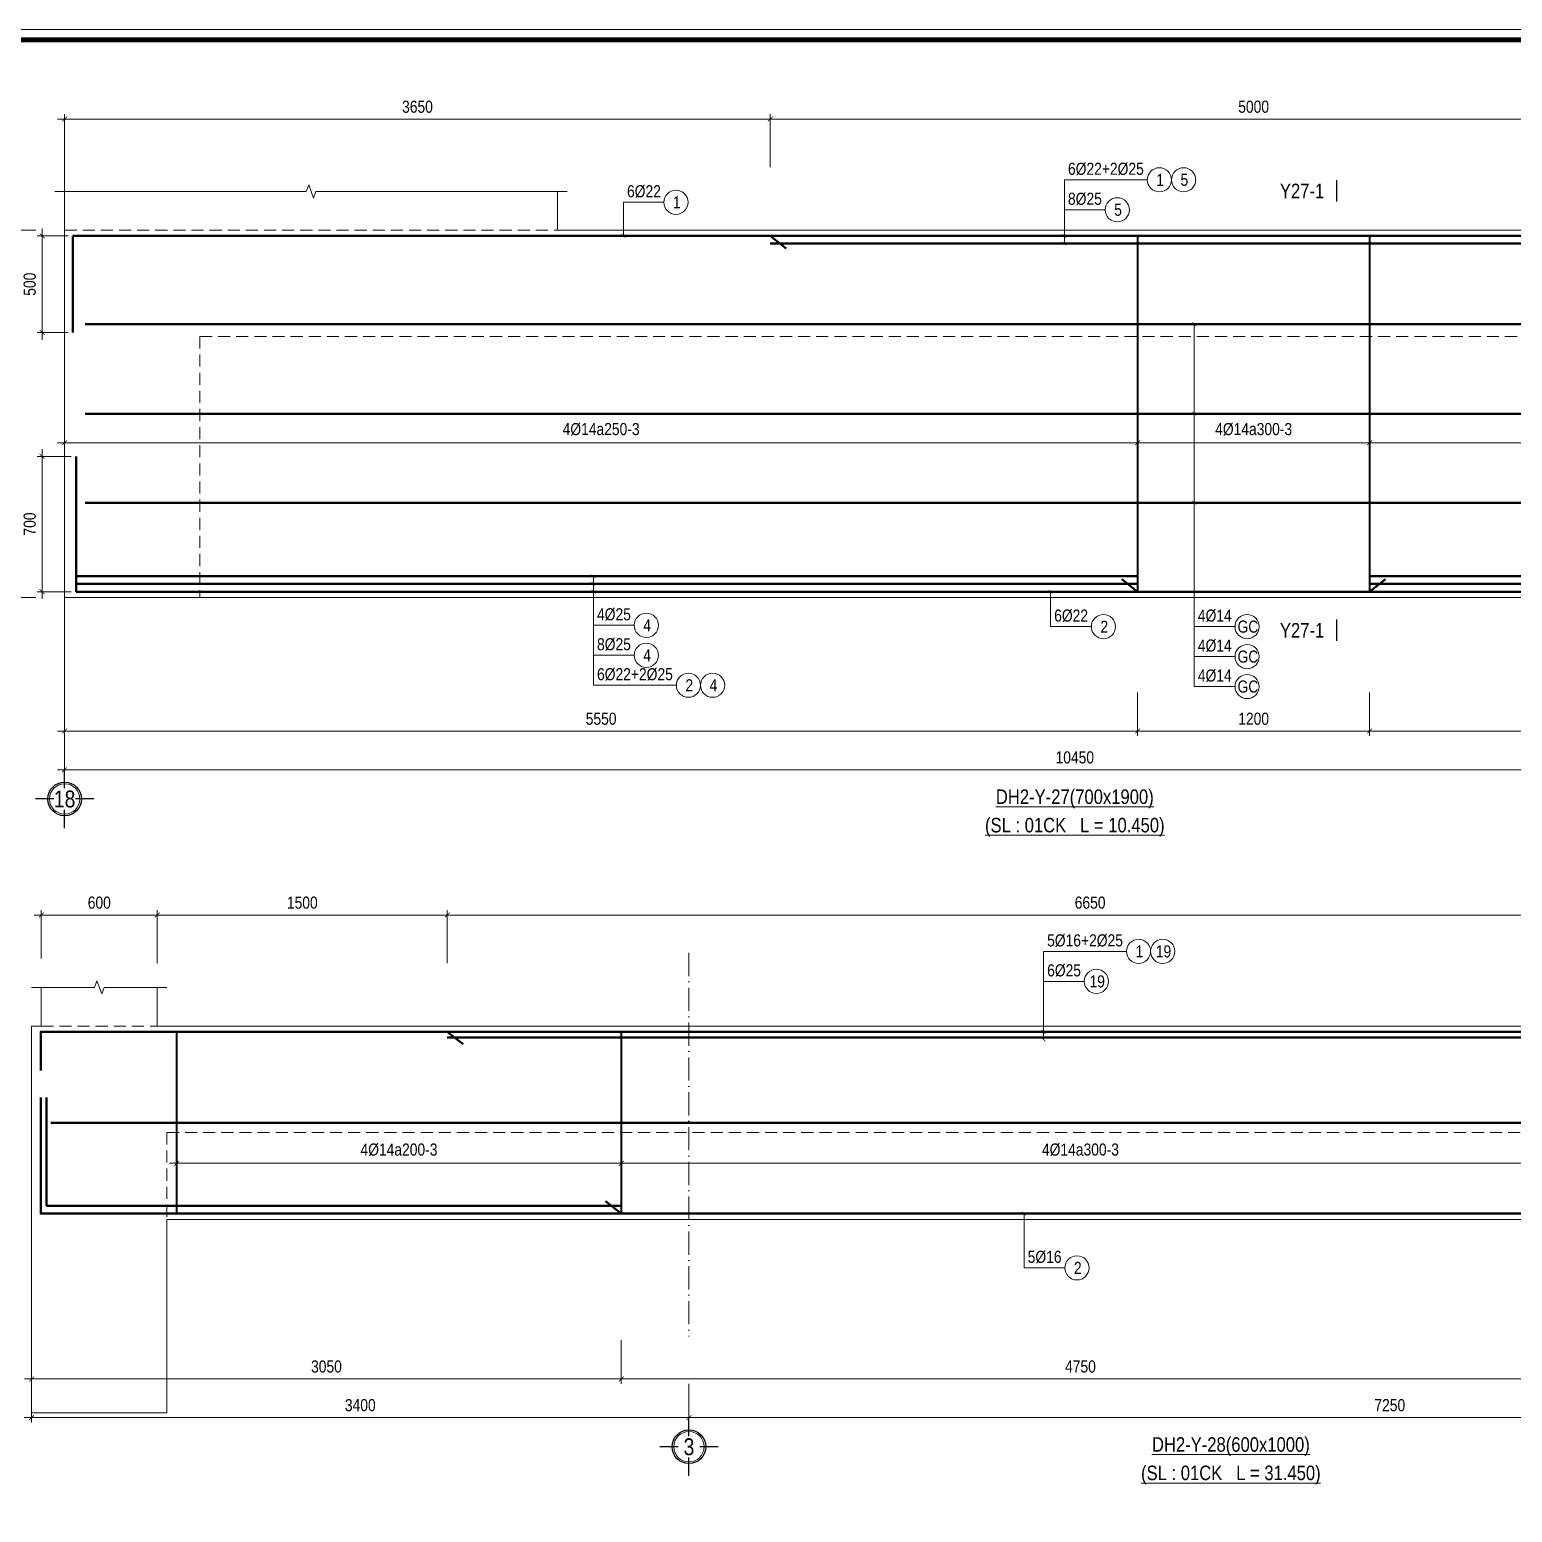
# Model space of a CAD drawing. Header units: millimetres. Extents: x 3014920 to 3563667, y -1638653 to -1356471.
# Drawn here: x 3347060 to 3354729, y -1613732 to -1606064 of the extents above; entities that cross this region are included whole.
import ezdxf
from ezdxf.enums import TextEntityAlignment as Align
from ezdxf.xclip import XClip

# ---------------------------------------------------------------- set-up
doc = ezdxf.new("R2010")
doc.units = ezdxf.units.MM
doc.header["$MEASUREMENT"] = 0
doc.header["$XCLIPFRAME"] = 0
doc.header["$PDMODE"] = 2
for name, pattern in [('6 TANG DIEN HINH 14-15$0$ACAD_ISO10W100', [18, 12, -3, 0, -3]), ('ACAD_ISO04W100', [30, 24, -3, 0, -3]), ('HIDDEN', [0.375, 0.25, -0.125])]:
    doc.linetypes.add(name, pattern=pattern)
doc.layers.get('0').update_dxf_attribs({"lineweight": 9})
doc.layers.get('Defpoints').update_dxf_attribs({"color": 10, "lineweight": 0})
for name, color, linetype, lineweight in [('2', 2, 'Continuous', 20), ('CDAI', 21, 'Continuous', 40), ('CTHEP', 50, 'Continuous', 50), ('DBAO', 90, 'Continuous', 13), ('DGIONG', 130, 'Continuous', 13), ('DMo', 9, 'HIDDEN', 9), ('KTH', 154, 'Continuous', 9), ('Net khuat', 8, 'HIDDEN', 13), ('TEXT', 7, 'Continuous', 15), ('TRUC', 251, 'ACAD_ISO04W100', 9)]:
    doc.layers.add(name, color=color, linetype=linetype, lineweight=lineweight)
doc.layers.add('8', color=8, linetype='Continuous')
doc.styles.add('HELVECONDENSE', font='VHELVCN_0.TTF')
doc.styles.add('Star-HelCon', font='VHELVCN_0.TTF')
doc.styles.add('TTP-HelCon', font='VHELVCN_0.TTF')
doc.styles.add('VNI-HELVE-CONDENSE', font='VHELVCN_0.TTF')
doc.dimstyles.new('kc-25', dxfattribs={"dimtxt": 62.5, "dimasz": 20, "dimexe": 20, "dimexo": 50, "dimgap": 25, "dimtad": 3, "dimdec": 0, "dimzin": 0, "dimdsep": 46, "dimtxsty": 'VNI-HELVE-CONDENSE', "dimblk": 'DIM', "dimcen": 2.5, "dimclrd": 256, "dimclre": 154, "dimclrt": 7, "dimaunit": 1, "dimadec": 0, "dimazin": 0, "dimtfac": 1, "dimtdec": 0, "dimtix": 1, "dimtmove": 0, "dimatfit": 3, "dimldrblk": 'DOT', "dimfxl": 1, "dimtolj": 1, "dimtzin": 0, "dimarcsym": 0})
doc.dimstyles.new('TTP-25', dxfattribs={"dimscale": 25, "dimtxt": 2.5, "dimasz": 1, "dimexe": 1, "dimexo": 1, "dimgap": 0.09, "dimtad": 0, "dimdec": 4, "dimrnd": 1, "dimzin": 9, "dimdsep": 46, "dimtxsty": 'TTP-HelCon', "dimblk": 'ARCHTICK', "dimcen": 0.09, "dimdle": 1.5, "dimclrd": 256, "dimclre": 256, "dimclrt": 7, "dimadec": 0, "dimazin": 0, "dimtfac": 1, "dimtdec": 4, "dimtmove": 0, "dimatfit": 3, "dimldrblk": 'ARCHTICK', "dimfxl": 1, "dimtvp": 1, "dimtolj": 1, "dimtzin": 0, "dimarcsym": 0})

# ---------------------------------------------------------------- blocks, each defined once
blk = doc.blocks.new('2Y-24')
at = {"layer": 'CTHEP'}
for p, q in [((59365.00001, -500), (1530.00001, -500)), ((1530.00001, -970), (59445.00001, -970))]:
    blk.add_line(p, q, dxfattribs=at)
blk.add_lwpolyline([(1570.00001, -229.99859), (1570.00001, -30), (59445.00001, -30), (59445.00001, -229.56756)], dxfattribs=at)
blk = doc.blocks.new('_ArchTick')
at = {"color": 0, "linetype": 'ByBlock', "const_width": 0.15}
blk.add_lwpolyline([(-0.5, -0.5), (0.5, 0.5)], dxfattribs=at)
blk = doc.blocks.new('*D1481')
at = {"layer": 'Defpoints', "color": 0, "transparency": 16777216}
for p in [(-124.4, 0), (-260.4, -1900), (-124.4, -1900)]:
    blk.add_point(p, dxfattribs=at)
at = {"layer": 'KTH', "lineweight": -2, "transparency": 16777216}
for p, q in [((-149.4, 0), (-285.4, 0)), ((-260.4, 37.5), (-260.4, -1937.5)), ((-149.4, -1900), (-285.4, -1900))]:
    blk.add_line(p, q, dxfattribs=at)
at = {"layer": 'KTH', "lineweight": -2, "transparency": 16777216, "xscale": 25, "yscale": 25, "zscale": 25}
for p, rotation in [((-260.4, 0), 90), ((-260.4, -1900), 270)]:
    blk.add_blockref('_ArchTick', p, dxfattribs=dict(at, rotation=rotation))
at = {"layer": 'KTH', "color": 7, "transparency": 16777216, "insert": (-324.3, -950), "char_height": 62.5, "attachment_point": 5, "rotation": 90, "style": 'TTP-HelCon'}
blk.add_mtext('\\A1;1900', dxfattribs=at)
blk = doc.blocks.new('*D1482')
at = {"layer": 'Defpoints', "color": 0, "transparency": 16777216}
for p in [(5550, -2366.2), (6750, -2366.2), (6750, -2591.2)]:
    blk.add_point(p, dxfattribs=at)
at = {"layer": 'KTH', "lineweight": -2, "transparency": 16777216}
for p, q in [((5550, -2391.2), (5550, -2616.2)), ((6750, -2391.2), (6750, -2616.2)), ((5512.5, -2591.2), (6787.5, -2591.2))]:
    blk.add_line(p, q, dxfattribs=at)
at = {"layer": 'KTH', "lineweight": -2, "transparency": 16777216, "xscale": 25, "yscale": 25, "zscale": 25, "rotation": 180}
blk.add_blockref('_ArchTick', (5550, -2591.2), dxfattribs=at)
at = {"layer": 'KTH', "lineweight": -2, "transparency": 16777216, "xscale": 25, "yscale": 25, "zscale": 25}
blk.add_blockref('_ArchTick', (6750, -2591.2), dxfattribs=at)
at = {"layer": 'KTH', "color": 7, "transparency": 16777216, "insert": (6150, -2527.4), "char_height": 62.5, "attachment_point": 5, "style": 'TTP-HelCon'}
blk.add_mtext('\\A1;1200', dxfattribs=at)
blk = doc.blocks.new('DIM')
h = blk.add_hatch(color=1)
h.paths.add_polyline_path([(0.49, 0.29, 1), (0.29, 0.49), (-0.19, 0), (0.19, 0)])
h.paths.add_polyline_path([(0.19, 0), (-0.19, 0), (-0.49, -0.29, 1), (-0.29, -0.49)])
at = {"color": 9}
for p, q in [((-0.19, 0), (-1.5, 0)), ((0.19, 0), (1.5, 0))]:
    blk.add_line(p, q, dxfattribs=at)
at = {"color": 1}
for p, q in [((-0.49, -0.29), (0.29, 0.49)), ((-0.29, -0.49), (0.49, 0.29)), ((-0.19, 0), (0.19, 0))]:
    blk.add_line(p, q, dxfattribs=at)
blk.add_arc((-0.39, -0.39), 0.138, 135, 315, dxfattribs=at)
blk = doc.blocks.new('*D1483')
at = {"layer": 'Defpoints', "color": 0, "transparency": 16777216}
for p in [(0, -2366.2), (5550, -2366.2), (5550, -2591.2)]:
    blk.add_point(p, dxfattribs=at)
at = {"layer": 'KTH', "lineweight": -2, "transparency": 16777216}
for p, q in [((0, -2391.2), (0, -2616.2)), ((5550, -2391.2), (5550, -2616.2)), ((-37.5, -2591.2), (5587.5, -2591.2))]:
    blk.add_line(p, q, dxfattribs=at)
at = {"layer": 'KTH', "lineweight": -2, "transparency": 16777216, "xscale": 25, "yscale": 25, "zscale": 25, "rotation": 180}
blk.add_blockref('_ArchTick', (0, -2591.2), dxfattribs=at)
at = {"layer": 'KTH', "lineweight": -2, "transparency": 16777216, "xscale": 25, "yscale": 25, "zscale": 25}
blk.add_blockref('_ArchTick', (5550, -2591.2), dxfattribs=at)
at = {"layer": 'KTH', "color": 7, "transparency": 16777216, "insert": (2775, -2527.4), "char_height": 62.5, "attachment_point": 5, "style": 'TTP-HelCon'}
blk.add_mtext('\\A1;5550', dxfattribs=at)
blk = doc.blocks.new('*D1484')
at = {"layer": 'Defpoints', "color": 0, "transparency": 16777216}
for p in [(0, -2366.2), (10450, -2366.2), (10450, -2791.2)]:
    blk.add_point(p, dxfattribs=at)
at = {"layer": 'KTH', "lineweight": -2, "transparency": 16777216}
for p, q in [((0, -2391.2), (0, -2816.2)), ((10450, -2391.2), (10450, -2816.2)), ((-37.5, -2791.2), (10487.5, -2791.2))]:
    blk.add_line(p, q, dxfattribs=at)
at = {"layer": 'KTH', "lineweight": -2, "transparency": 16777216, "xscale": 25, "yscale": 25, "zscale": 25, "rotation": 180}
blk.add_blockref('_ArchTick', (0, -2791.2), dxfattribs=at)
at = {"layer": 'KTH', "lineweight": -2, "transparency": 16777216, "xscale": 25, "yscale": 25, "zscale": 25}
blk.add_blockref('_ArchTick', (10450, -2791.2), dxfattribs=at)
at = {"layer": 'KTH', "color": 7, "transparency": 16777216, "insert": (5225, -2727.4), "char_height": 62.5, "attachment_point": 5, "style": 'TTP-HelCon'}
blk.add_mtext('\\A1;10450', dxfattribs=at)
blk = doc.blocks.new('*D1485')
at = {"layer": 'Defpoints', "color": 0, "transparency": 16777216}
for p in [(5550, -915), (6750, -950), (6750, -1100)]:
    blk.add_point(p, dxfattribs=at)
at = {"layer": 'KTH', "lineweight": -2, "transparency": 16777216}
for p, q in [((5550, -940), (5550, -1125)), ((6750, -975), (6750, -1125)), ((5512.5, -1100), (6787.5, -1100))]:
    blk.add_line(p, q, dxfattribs=at)
at = {"layer": 'KTH', "lineweight": -2, "transparency": 16777216, "xscale": 25, "yscale": 25, "zscale": 25, "rotation": 180}
blk.add_blockref('_ArchTick', (5550, -1100), dxfattribs=at)
at = {"layer": 'KTH', "lineweight": -2, "transparency": 16777216, "xscale": 25, "yscale": 25, "zscale": 25}
blk.add_blockref('_ArchTick', (6750, -1100), dxfattribs=at)
at = {"layer": 'KTH', "color": 7, "transparency": 16777216, "insert": (6150, -1030.1), "char_height": 62.5, "attachment_point": 5, "style": 'TTP-HelCon'}
blk.add_mtext('\\A1;4Þ14a300-3', dxfattribs=at)
blk = doc.blocks.new('*D1486')
at = {"layer": 'Defpoints', "color": 0, "transparency": 16777216}
for p in [(6750, -2366.2), (10450, -2366.2), (6750, -2591.2)]:
    blk.add_point(p, dxfattribs=at)
at = {"layer": 'KTH', "lineweight": -2, "transparency": 16777216}
for p, q in [((6750, -2391.2), (6750, -2616.2)), ((10450, -2391.2), (10450, -2616.2)), ((10487.5, -2591.2), (6712.5, -2591.2))]:
    blk.add_line(p, q, dxfattribs=at)
at = {"layer": 'KTH', "lineweight": -2, "transparency": 16777216, "xscale": 25, "yscale": 25, "zscale": 25, "rotation": 180}
blk.add_blockref('_ArchTick', (6750, -2591.2), dxfattribs=at)
at = {"layer": 'KTH', "lineweight": -2, "transparency": 16777216, "xscale": 25, "yscale": 25, "zscale": 25}
blk.add_blockref('_ArchTick', (10450, -2591.2), dxfattribs=at)
at = {"layer": 'KTH', "color": 7, "transparency": 16777216, "insert": (8600, -2527.4), "char_height": 62.5, "attachment_point": 5, "style": 'TTP-HelCon'}
blk.add_mtext('\\A1;3700', dxfattribs=at)
blk = doc.blocks.new('*D1487')
at = {"layer": 'Defpoints', "color": 0, "transparency": 16777216}
for p in [(6750, -950), (9750, -924.3), (6750, -1100)]:
    blk.add_point(p, dxfattribs=at)
at = {"layer": 'KTH', "lineweight": -2, "transparency": 16777216}
for p, q in [((6750, -975), (6750, -1125)), ((9750, -949.3), (9750, -1125)), ((9787.5, -1100), (6712.5, -1100))]:
    blk.add_line(p, q, dxfattribs=at)
at = {"layer": 'KTH', "lineweight": -2, "transparency": 16777216, "xscale": 25, "yscale": 25, "zscale": 25, "rotation": 180}
blk.add_blockref('_ArchTick', (6750, -1100), dxfattribs=at)
at = {"layer": 'KTH', "lineweight": -2, "transparency": 16777216, "xscale": 25, "yscale": 25, "zscale": 25}
blk.add_blockref('_ArchTick', (9750, -1100), dxfattribs=at)
at = {"layer": 'KTH', "color": 7, "transparency": 16777216, "insert": (8250, -1030.1), "char_height": 62.5, "attachment_point": 5, "style": 'TTP-HelCon'}
blk.add_mtext('\\A1;4Þ14a250-3', dxfattribs=at)
blk = doc.blocks.new('*D1473')
at = {"layer": 'Defpoints', "color": 0, "transparency": 16777216}
for p in [(0, -602.9), (5550, -680), (5550, -1100)]:
    blk.add_point(p, dxfattribs=at)
at = {"layer": 'KTH', "lineweight": -2, "transparency": 16777216}
for p, q in [((0, -627.9), (0, -1125)), ((5550, -705), (5550, -1125)), ((-37.5, -1100), (5587.5, -1100))]:
    blk.add_line(p, q, dxfattribs=at)
at = {"layer": 'KTH', "lineweight": -2, "transparency": 16777216, "xscale": 25, "yscale": 25, "zscale": 25, "rotation": 180}
blk.add_blockref('_ArchTick', (0, -1100), dxfattribs=at)
at = {"layer": 'KTH', "lineweight": -2, "transparency": 16777216, "xscale": 25, "yscale": 25, "zscale": 25}
blk.add_blockref('_ArchTick', (5550, -1100), dxfattribs=at)
at = {"layer": 'KTH', "color": 7, "transparency": 16777216, "insert": (2775, -1030.1), "char_height": 62.5, "attachment_point": 5, "style": 'TTP-HelCon'}
blk.add_mtext('\\A1;4Þ14a250-3', dxfattribs=at)
blk = doc.blocks.new('*D1475')
at = {"layer": 'Defpoints', "color": 0, "transparency": 16777216}
for p in [(3650, 574), (3650, 300), (8650, 300)]:
    blk.add_point(p, dxfattribs=at)
at = {"layer": 'KTH', "lineweight": -2, "transparency": 16777216}
for p, q in [((8687.5, 574), (3612.5, 574)), ((3650, 325), (3650, 599)), ((8650, 325), (8650, 599))]:
    blk.add_line(p, q, dxfattribs=at)
at = {"layer": 'KTH', "lineweight": -2, "transparency": 16777216, "xscale": 25, "yscale": 25, "zscale": 25, "rotation": 180}
blk.add_blockref('_ArchTick', (3650, 574), dxfattribs=at)
at = {"layer": 'KTH', "lineweight": -2, "transparency": 16777216, "xscale": 25, "yscale": 25, "zscale": 25}
blk.add_blockref('_ArchTick', (8650, 574), dxfattribs=at)
at = {"layer": 'KTH', "color": 7, "transparency": 16777216, "insert": (6150, 637.8), "char_height": 62.5, "attachment_point": 5, "style": 'TTP-HelCon'}
blk.add_mtext('\\A1;5000', dxfattribs=at)
blk = doc.blocks.new('*D1476')
at = {"layer": 'Defpoints', "color": 0, "transparency": 16777216}
for p in [(0, 574), (0, 300), (3650, 300)]:
    blk.add_point(p, dxfattribs=at)
at = {"layer": 'KTH', "lineweight": -2, "transparency": 16777216}
for p, q in [((3687.5, 574), (-37.5, 574)), ((0, 325), (0, 599)), ((3650, 325), (3650, 599))]:
    blk.add_line(p, q, dxfattribs=at)
at = {"layer": 'KTH', "lineweight": -2, "transparency": 16777216, "xscale": 25, "yscale": 25, "zscale": 25, "rotation": 180}
blk.add_blockref('_ArchTick', (0, 574), dxfattribs=at)
at = {"layer": 'KTH', "lineweight": -2, "transparency": 16777216, "xscale": 25, "yscale": 25, "zscale": 25}
blk.add_blockref('_ArchTick', (3650, 574), dxfattribs=at)
at = {"layer": 'KTH', "color": 7, "transparency": 16777216, "insert": (1825, 637.8), "char_height": 62.5, "attachment_point": 5, "style": 'TTP-HelCon'}
blk.add_mtext('\\A1;3650', dxfattribs=at)
blk = doc.blocks.new('dau truc')
blk.add_circle((0, 0), 180)
at = {"layer": '8'}
for p, q in [((0, 127), (0, 345)), ((-127, 0), (-345, 0)), ((0, -345), (0, -127)), ((345, 0), (127, 0))]:
    blk.add_line(p, q, dxfattribs=at)
blk.add_circle((0, 0), 200, dxfattribs=at)
at = {"layer": 'TEXT', "style": 'HELVECONDENSE'}
blk.add_attdef('A', text='', height=233, dxfattribs=at).set_placement((0, 0), align=Align.MIDDLE)
blk = doc.blocks.new('MC')
at = {"layer": 'CTHEP', "const_width": 10, "elevation": 0}
blk.add_lwpolyline([(36, 150), (36, 0)], dxfattribs=at)
at = {"layer": 'TEXT', "style": 'TTP-HelCon'}
blk.add_attdef('A', text='', height=100, dxfattribs=at).set_placement((-50, 26), align=Align.RIGHT)
blk = doc.blocks.new('*D1477')
at = {"layer": 'Defpoints', "color": 0, "transparency": 16777216}
for p in [(42.9, -30), (-116.5, -529.6), (42.9, -529.6)]:
    blk.add_point(p, dxfattribs=at)
at = {"layer": 'KTH', "lineweight": -2, "transparency": 16777216}
for p, q in [((-116.5, 7.5), (-116.5, -567.1)), ((17.9, -30), (-141.5, -30)), ((17.9, -529.6), (-141.5, -529.6))]:
    blk.add_line(p, q, dxfattribs=at)
at = {"layer": 'KTH', "lineweight": -2, "transparency": 16777216, "xscale": 25, "yscale": 25, "zscale": 25}
for p, rotation in [((-116.5, -30), 90), ((-116.5, -529.6), 270)]:
    blk.add_blockref('_ArchTick', p, dxfattribs=dict(at, rotation=rotation))
at = {"layer": 'KTH', "color": 7, "transparency": 16777216, "insert": (-180.4, -279.8), "char_height": 62.5, "attachment_point": 5, "rotation": 90, "style": 'TTP-HelCon'}
blk.add_mtext('\\A1;500', dxfattribs=at)
blk = doc.blocks.new('*D1478')
at = {"layer": 'Defpoints', "color": 0, "transparency": 16777216}
for p in [(-116.5, -1170.1), (58.8, -1170.1), (58.8, -1870)]:
    blk.add_point(p, dxfattribs=at)
at = {"layer": 'KTH', "lineweight": -2, "transparency": 16777216}
for p, q in [((-116.5, -1907.5), (-116.5, -1132.6)), ((33.8, -1170.1), (-141.5, -1170.1)), ((33.8, -1870), (-141.5, -1870))]:
    blk.add_line(p, q, dxfattribs=at)
at = {"layer": 'KTH', "lineweight": -2, "transparency": 16777216, "xscale": 25, "yscale": 25, "zscale": 25}
for p, rotation in [((-116.5, -1170.1), 90), ((-116.5, -1870), 270)]:
    blk.add_blockref('_ArchTick', p, dxfattribs=dict(at, rotation=rotation))
at = {"layer": 'KTH', "color": 7, "transparency": 16777216, "insert": (-180.4, -1520), "char_height": 62.5, "attachment_point": 5, "rotation": 90, "style": 'TTP-HelCon'}
blk.add_mtext('\\A1;700', dxfattribs=at)
blk = doc.blocks.new('2Y-29')
at = {"layer": 'CTHEP'}
for p, q in [((82396.41101, -489.99841), (8878.4469, -489.99842)), ((82396.41101, -949.99894), (8878.4469, -949.99894)), ((82396.41101, -1409.99947), (8878.4469, -1409.99947))]:
    blk.add_line(p, q, dxfattribs=at)
blk.add_lwpolyline([(8854.99241, -529.99859), (8854.99241, -30), (82444.99991, -30)], dxfattribs=at)
at = {"layer": 'DBAO', "linetype": 'Continuous'}
blk.add_line((16899.99991, -1900), (55974.98808, -1900), dxfattribs=at)
at = {"layer": 'DBAO', "linetype": 'Continuous', "flags": 128}
blk.add_lwpolyline([(16899.99991, -2000), (55974.98828, -2000)], dxfattribs=at)
blk = doc.blocks.new('*D1041')
at = {"layer": 'Defpoints', "color": 0, "transparency": 16777216}
for p in [(2726191.3, -2204746.8), (2725591.3, -2204995.8), (2726191.3, -2205020.8)]:
    blk.add_point(p, dxfattribs=at)
at = {"layer": 'KTH', "lineweight": -2, "transparency": 16777216}
for p, q in [((2725553.8, -2204746.8), (2726228.8, -2204746.8)), ((2725591.3, -2204970.8), (2725591.3, -2204721.8)), ((2726191.3, -2204995.8), (2726191.3, -2204721.8))]:
    blk.add_line(p, q, dxfattribs=at)
at = {"layer": 'KTH', "lineweight": -2, "transparency": 16777216, "xscale": 25, "yscale": 25, "zscale": 25, "rotation": 180}
blk.add_blockref('_ArchTick', (2725591.3, -2204746.8), dxfattribs=at)
at = {"layer": 'KTH', "lineweight": -2, "transparency": 16777216, "xscale": 25, "yscale": 25, "zscale": 25}
blk.add_blockref('_ArchTick', (2726191.3, -2204746.8), dxfattribs=at)
at = {"layer": 'KTH', "color": 7, "transparency": 16777216, "insert": (2725891.3, -2204683), "char_height": 62.5, "attachment_point": 5, "style": 'TTP-HelCon'}
blk.add_mtext('\\A1;600', dxfattribs=at)
blk = doc.blocks.new('*D1042')
at = {"layer": 'Defpoints', "color": 0, "transparency": 16777216}
for p in [(2727691.3, -2204746.8), (2727691.3, -2205020.8), (2734341.3, -2205020.8)]:
    blk.add_point(p, dxfattribs=at)
at = {"layer": 'KTH', "lineweight": -2, "transparency": 16777216}
for p, q in [((2734378.8, -2204746.8), (2727653.8, -2204746.8)), ((2727691.3, -2204995.8), (2727691.3, -2204721.8)), ((2734341.3, -2204995.8), (2734341.3, -2204721.8))]:
    blk.add_line(p, q, dxfattribs=at)
at = {"layer": 'KTH', "lineweight": -2, "transparency": 16777216, "xscale": 25, "yscale": 25, "zscale": 25, "rotation": 180}
blk.add_blockref('_ArchTick', (2727691.3, -2204746.8), dxfattribs=at)
at = {"layer": 'KTH', "lineweight": -2, "transparency": 16777216, "xscale": 25, "yscale": 25, "zscale": 25}
blk.add_blockref('_ArchTick', (2734341.3, -2204746.8), dxfattribs=at)
at = {"layer": 'KTH', "color": 7, "transparency": 16777216, "insert": (2731016.3, -2204683), "char_height": 62.5, "attachment_point": 5, "style": 'TTP-HelCon'}
blk.add_mtext('\\A1;6650', dxfattribs=at)
blk = doc.blocks.new('*D1043')
at = {"layer": 'Defpoints', "color": 0, "transparency": 16777216}
for p in [(2726191.3, -2204746.8), (2726191.3, -2205020.8), (2727691.3, -2205020.8)]:
    blk.add_point(p, dxfattribs=at)
at = {"layer": 'KTH', "lineweight": -2, "transparency": 16777216}
for p, q in [((2727728.8, -2204746.8), (2726153.8, -2204746.8)), ((2726191.3, -2204995.8), (2726191.3, -2204721.8)), ((2727691.3, -2204995.8), (2727691.3, -2204721.8))]:
    blk.add_line(p, q, dxfattribs=at)
at = {"layer": 'KTH', "lineweight": -2, "transparency": 16777216, "xscale": 25, "yscale": 25, "zscale": 25, "rotation": 180}
blk.add_blockref('_ArchTick', (2726191.3, -2204746.8), dxfattribs=at)
at = {"layer": 'KTH', "lineweight": -2, "transparency": 16777216, "xscale": 25, "yscale": 25, "zscale": 25}
blk.add_blockref('_ArchTick', (2727691.3, -2204746.8), dxfattribs=at)
at = {"layer": 'KTH', "color": 7, "transparency": 16777216, "insert": (2726941.3, -2204683), "char_height": 62.5, "attachment_point": 5, "style": 'TTP-HelCon'}
blk.add_mtext('\\A1;1500', dxfattribs=at)
blk = doc.blocks.new('*D1045')
at = {"layer": 'Defpoints', "color": 0, "transparency": 16777216}
for p in [(2736191.3, -2206920.8), (2728941.3, -2207145.8), (2728941.3, -2207345.8)]:
    blk.add_point(p, dxfattribs=at)
at = {"layer": 'KTH', "lineweight": -2, "transparency": 16777216}
for p, q in [((2736191.3, -2206945.8), (2736191.3, -2207370.8)), ((2728941.3, -2207170.8), (2728941.3, -2207370.8)), ((2736228.8, -2207345.8), (2728903.8, -2207345.8))]:
    blk.add_line(p, q, dxfattribs=at)
at = {"layer": 'KTH', "lineweight": -2, "transparency": 16777216, "xscale": 25, "yscale": 25, "zscale": 25, "rotation": 180}
blk.add_blockref('_ArchTick', (2728941.3, -2207345.8), dxfattribs=at)
at = {"layer": 'KTH', "lineweight": -2, "transparency": 16777216, "xscale": 25, "yscale": 25, "zscale": 25}
blk.add_blockref('_ArchTick', (2736191.3, -2207345.8), dxfattribs=at)
at = {"layer": 'KTH', "color": 7, "transparency": 16777216, "insert": (2732566.3, -2207281.9), "char_height": 62.5, "attachment_point": 5, "style": 'TTP-HelCon'}
blk.add_mtext('\\A1;7250', dxfattribs=at)
blk = doc.blocks.new('*D1048')
at = {"layer": 'Defpoints', "color": 0, "transparency": 16777216}
for p in [(2728591.3, -2206920.8), (2733341.3, -2206920.8), (2733341.3, -2207145.8)]:
    blk.add_point(p, dxfattribs=at)
at = {"layer": 'KTH', "lineweight": -2, "transparency": 16777216}
for p, q in [((2728591.3, -2206945.8), (2728591.3, -2207170.8)), ((2733341.3, -2206945.8), (2733341.3, -2207170.8)), ((2728553.8, -2207145.8), (2733378.8, -2207145.8))]:
    blk.add_line(p, q, dxfattribs=at)
at = {"layer": 'KTH', "lineweight": -2, "transparency": 16777216, "xscale": 25, "yscale": 25, "zscale": 25, "rotation": 180}
blk.add_blockref('_ArchTick', (2728591.3, -2207145.8), dxfattribs=at)
at = {"layer": 'KTH', "lineweight": -2, "transparency": 16777216, "xscale": 25, "yscale": 25, "zscale": 25}
blk.add_blockref('_ArchTick', (2733341.3, -2207145.8), dxfattribs=at)
at = {"layer": 'KTH', "color": 7, "transparency": 16777216, "insert": (2730966.3, -2207082), "char_height": 62.5, "attachment_point": 5, "style": 'TTP-HelCon'}
blk.add_mtext('\\A1;4750', dxfattribs=at)
blk = doc.blocks.new('*D1049')
at = {"layer": 'Defpoints', "color": 0, "transparency": 16777216}
for p in [(2725541.3, -2206920.8), (2728591.3, -2206920.8), (2728591.3, -2207145.8)]:
    blk.add_point(p, dxfattribs=at)
at = {"layer": 'KTH', "lineweight": -2, "transparency": 16777216}
for p, q in [((2725541.3, -2206945.8), (2725541.3, -2207170.8)), ((2728591.3, -2206945.8), (2728591.3, -2207170.8)), ((2725503.8, -2207145.8), (2728628.8, -2207145.8))]:
    blk.add_line(p, q, dxfattribs=at)
at = {"layer": 'KTH', "lineweight": -2, "transparency": 16777216, "xscale": 25, "yscale": 25, "zscale": 25, "rotation": 180}
blk.add_blockref('_ArchTick', (2725541.3, -2207145.8), dxfattribs=at)
at = {"layer": 'KTH', "lineweight": -2, "transparency": 16777216, "xscale": 25, "yscale": 25, "zscale": 25}
blk.add_blockref('_ArchTick', (2728591.3, -2207145.8), dxfattribs=at)
at = {"layer": 'KTH', "color": 7, "transparency": 16777216, "insert": (2727066.3, -2207082), "char_height": 62.5, "attachment_point": 5, "style": 'TTP-HelCon'}
blk.add_mtext('\\A1;3050', dxfattribs=at)
blk = doc.blocks.new('*D1050')
at = {"layer": 'Defpoints', "color": 0, "transparency": 16777216}
for p in [(2725541.1, -2206920.8), (2728941.3, -2207145.8), (2728941.3, -2207345.8)]:
    blk.add_point(p, dxfattribs=at)
at = {"layer": 'KTH', "lineweight": -2, "transparency": 16777216}
for p, q in [((2725541.1, -2206945.8), (2725541.1, -2207370.8)), ((2728941.3, -2207170.8), (2728941.3, -2207370.8)), ((2725503.6, -2207345.8), (2728978.8, -2207345.8))]:
    blk.add_line(p, q, dxfattribs=at)
at = {"layer": 'KTH', "lineweight": -2, "transparency": 16777216, "xscale": 25, "yscale": 25, "zscale": 25, "rotation": 180}
blk.add_blockref('_ArchTick', (2725541.1, -2207345.8), dxfattribs=at)
at = {"layer": 'KTH', "lineweight": -2, "transparency": 16777216, "xscale": 25, "yscale": 25, "zscale": 25}
blk.add_blockref('_ArchTick', (2728941.3, -2207345.8), dxfattribs=at)
at = {"layer": 'KTH', "color": 7, "transparency": 16777216, "insert": (2727241.2, -2207281.9), "char_height": 62.5, "attachment_point": 5, "style": 'TTP-HelCon'}
blk.add_mtext('\\A1;3400', dxfattribs=at)
blk = doc.blocks.new('*D1051')
at = {"layer": 'Defpoints', "color": 0, "transparency": 16777216}
for p in [(2726291.3, -2205854.3), (2728591.3, -2205854.3), (2728591.3, -2206030.7)]:
    blk.add_point(p, dxfattribs=at)
at = {"layer": 'KTH', "lineweight": -2, "transparency": 16777216}
for p, q in [((2726291.3, -2205879.3), (2726291.3, -2206055.7)), ((2728591.3, -2205879.3), (2728591.3, -2206055.7)), ((2726253.8, -2206030.7), (2728628.8, -2206030.7))]:
    blk.add_line(p, q, dxfattribs=at)
at = {"layer": 'KTH', "lineweight": -2, "transparency": 16777216, "xscale": 25, "yscale": 25, "zscale": 25, "rotation": 180}
blk.add_blockref('_ArchTick', (2726291.3, -2206030.7), dxfattribs=at)
at = {"layer": 'KTH', "lineweight": -2, "transparency": 16777216, "xscale": 25, "yscale": 25, "zscale": 25}
blk.add_blockref('_ArchTick', (2728591.3, -2206030.7), dxfattribs=at)
at = {"layer": 'KTH', "color": 7, "transparency": 16777216, "insert": (2727441.3, -2205960.8), "char_height": 62.5, "attachment_point": 5, "style": 'TTP-HelCon'}
blk.add_mtext('\\A1;4Þ14a200-3', dxfattribs=at)
blk = doc.blocks.new('*D1052')
at = {"layer": 'Defpoints', "color": 0, "transparency": 16777216}
for p in [(2728591.3, -2205854.3), (2733341.3, -2205854.3), (2733341.3, -2206030.7)]:
    blk.add_point(p, dxfattribs=at)
at = {"layer": 'KTH', "lineweight": -2, "transparency": 16777216}
for p, q in [((2728591.3, -2205879.3), (2728591.3, -2206055.7)), ((2733341.3, -2205879.3), (2733341.3, -2206055.7)), ((2728553.8, -2206030.7), (2733378.8, -2206030.7))]:
    blk.add_line(p, q, dxfattribs=at)
at = {"layer": 'KTH', "lineweight": -2, "transparency": 16777216, "xscale": 25, "yscale": 25, "zscale": 25, "rotation": 180}
blk.add_blockref('_ArchTick', (2728591.3, -2206030.7), dxfattribs=at)
at = {"layer": 'KTH', "lineweight": -2, "transparency": 16777216, "xscale": 25, "yscale": 25, "zscale": 25}
blk.add_blockref('_ArchTick', (2733341.3, -2206030.7), dxfattribs=at)
at = {"layer": 'KTH', "color": 7, "transparency": 16777216, "insert": (2730966.3, -2205960.8), "char_height": 62.5, "attachment_point": 5, "style": 'TTP-HelCon'}
blk.add_mtext('\\A1;4Þ14a300-3', dxfattribs=at)
blk = doc.blocks.new('CHG_XX_Khung ten')
blk.add_lwpolyline([(15, 579), (826, 579), (826, 15), (15, 15)], close=True)
at = {"color": 4, "linetype": 'Continuous', "const_width": 1}
blk.add_lwpolyline([(17, 577), (824, 577), (824, 17), (17, 17)], close=True, dxfattribs=at)
blk = doc.blocks.new('2Y-27')
at = {"layer": 'CDAI'}
blk.add_lwpolyline([(5549.9925, -30), (5549.9925, -1870)], dxfattribs=at)
blk.add_lwpolyline([(5549.9925, -30), (5549.9925, -1870)], dxfattribs=at)
at = {"layer": 'CDAI', "elevation": 0}
blk.add_lwpolyline([(6749.99117, -30), (6749.99117, -1870)], dxfattribs=at)
at = {"layer": 'CTHEP'}
for p, q in [((42.89008, -529.59684), (42.89008, -30)), ((42.89008, -30), (10415, -30)), ((3731.41709, -94.5255), (3649.99119, -30)), ((10389.63497, -487.13511), (105.44358, -487.13511)), ((10381.7565, -950), (105.44358, -950)), ((58.80946, -1870), (58.80946, -1170.07228)), ((10381.7565, -1410), (105.44358, -1410)), ((5468.56661, -1805.4745), (5549.9925, -1870)), ((6831.41706, -1805.4745), (6749.99117, -1870)), ((58.80946, -1870), (10415, -1870))]:
    blk.add_line(p, q, dxfattribs=at)
for points in [[(3649.99119, -70), (8649.98956, -70)], [(5549.9925, -1790), (58.80946, -1790)], [(5549.9925, -1830), (58.80946, -1830)], [(6749.99117, -1789.99999), (10415, -1789.99999)], [(6749.99117, -1830), (10415, -1830)]]:
    blk.add_lwpolyline(points, dxfattribs=at)
at = {"layer": 'DBAO', "linetype": 'Continuous'}
for p, q in [((0, 200), (0, 0)), ((2549.99119, 200), (2549.99119, 0)), ((2549.99119, 0), (10450, 0))]:
    blk.add_line(p, q, dxfattribs=at)
at = {"layer": 'DBAO', "linetype": 'Continuous', "flags": 128}
blk.add_lwpolyline([(10449.99117, -1900), (-0.00883, -1900), (-0.00883, 0)], dxfattribs=at)
at = {"layer": 'DGIONG', "linetype": 'Continuous', "flags": 128}
blk.add_lwpolyline([(2599.99119, 200), (1299.99119, 200), (1287.49119, 165.65653), (1262.49119, 234.34347), (1249.99119, 200), (-50.0075, 200)], dxfattribs=at)
at = {"layer": 'DGIONG'}
for centre in [(5662.57428, 260.04133), (5787.57428, 260.04133), (3161.94444, 143.92733), (5444.68478, 105.06033), (3008.69987, -2043.93133), (5373.23824, -2050.75583), (6116.32859, -2050.75583), (3008.69984, -2198.91234), (6116.32859, -2205.73684), (3226.58934, -2353.89334), (3351.58934, -2353.89334), (6116.32854, -2360.71784)]:
    blk.add_circle(centre, 62.5, dxfattribs=at)
at = {"layer": 'Net khuat', "ltscale": 250}
for p, q in [((-0.0075, 0), (0, 0)), ((0, 0), (2549.99119, 0)), ((2549.98369, 0), (2549.99119, 0)), ((699.98956, -549.96736), (9749.98956, -549.98529)), ((699.98956, -549.96736), (699.98956, -1900))]:
    blk.add_line(p, q, dxfattribs=at)
at = {"layer": 'TRUC', "linetype": '6 TANG DIEN HINH 14-15$0$ACAD_ISO10W100', "ltscale": 1250}
blk.add_lwpolyline([(-0.0075, 378.27092), (-0.0075, -2628.41917)], dxfattribs=at)
ref = blk.add_blockref('MC', (6552.53754, 259.15256), dxfattribs=dict(xscale=-0.75, yscale=0.75, zscale=0.75, rotation=180))
ref.add_attrib('A', 'Y27-1', dxfattribs={"layer": 'TEXT', "height": 75, "style": 'TTP-HelCon'}).set_placement((6515.03754, 165.02212), align=Align.RIGHT)
ref = blk.add_blockref('MC', (6552.53754, -2013.11233), dxfattribs=dict(xscale=-0.75, yscale=0.75, zscale=0.75, rotation=180))
ref.add_attrib('A', 'Y27-1', dxfattribs={"layer": 'TEXT', "height": 75, "style": 'TTP-HelCon'}).set_placement((6515.03754, -2107.24276), align=Align.RIGHT)
at = {"layer": '2', "ltscale": 300}
ref = blk.add_blockref('dau truc', (-0.0075, -2942.06577), dxfattribs=dict(at, xscale=0.436713129747659, yscale=0.436713129747659, zscale=0.436713129747659))
ref.add_attrib('A', '18', dxfattribs={"layer": 'TEXT', "height": 87.5, "style": 'HELVECONDENSE'}).set_placement((-0.0075, -2942.06577), align=Align.MIDDLE)
at = {"layer": 'TEXT', "style": 'TTP-HelCon'}
for s, p in [('6Þ22+2Þ25', (5189.7664, 285.89428, 0)), ('6Þ22', (2908.95621, 169.78028, 0)), ('8Þ25', (5189.7664, 130.91328, 0)), ('4Þ25', (2753.7815, -2018.07839, 0)), ('6Þ22', (5118.31987, -2024.90289, 0)), ('4Þ14', (5861.41022, -2024.90289, 0)), ('8Þ25', (2753.78146, -2173.05939, 0)), ('4Þ14', (5861.41022, -2179.88389, 0)), ('6Þ22+2Þ25', (2753.78146, -2328.04039, 0)), ('4Þ14', (5861.41016, -2334.86489, 0))]:
    blk.add_text(s, height=62.5, dxfattribs=at).set_placement(p)
at = {"layer": 'TEXT', "style": 'Star-HelCon'}
for s, p in [('1', (5666.74095, 260.04133)), ('5', (5791.74095, 260.04133)), ('1', (3166.11111, 143.92733)), ('5', (5448.85145, 105.06033)), ('4', (3012.86654, -2043.93133)), ('2', (5377.40491, -2050.75583)), ('GC', (6120.49526, -2050.75583)), ('4', (3012.86651, -2198.91234)), ('GC', (6120.49526, -2205.73684)), ('2', (3230.75601, -2353.89334)), ('4', (3355.75601, -2353.89334)), ('GC', (6120.49521, -2360.71784))]:
    blk.add_text(s, height=62.5, dxfattribs=at).set_placement(p, align=Align.MIDDLE)
at = {"layer": 'TEXT', "style": 'TTP-HelCon'}
for s, p in [('%%UDH2-Y-27(700x1900)', (5224.99038, -2967.89124)), ('%%U(SL : 01CK   L = 10.450)', (5224.99038, -3114.78584))]:
    blk.add_text(s, height=75, dxfattribs=at).set_placement(p, align=Align.CENTER)
at = {"layer": 'KTH'}
for base, p1, p2, picture, middle in [((-0.0075, 574.00461), (3649.99119, 300), (-0.0075, 300), '*D1476', (1824.99185, 637.83794)), ((3649.99119, 574.00461), (8649.98956, 300), (3649.99119, 300), '*D1475', (6149.99038, 637.83794)), ((5549.9925, -2591.2455), (-0.00882, -2366.2455), (5549.9925, -2366.2455), '*D1483', (2774.99184, -2527.41217)), ((6749.99117, -2591.2455), (5549.9925, -2366.2455), (6749.99117, -2366.2455), '*D1482', (6149.99184, -2527.41217))]:
    dim = blk.add_linear_dim(base=base, p1=p1, p2=p2, dimstyle='TTP-25', override={"dimtmove": 1}, dxfattribs=at)
    dim.commit()
    dim.dimension.update_dxf_attribs({"geometry": picture, "text_midpoint": middle})
for base, p1, p2, angle, picture, middle in [((-260.44689, -1900), (-124.44689, 0), (-124.44689, -1900), 90, '*D1481', (-324.28022, -950)), ((10449.99117, -2791.20124), (-0.00883, -2366.2455), (10449.99117, -2366.2455), 180, '*D1484', (5224.99117, -2727.36791)), ((6749.99117, -2591.2455), (10449.99117, -2366.2455), (6749.99117, -2366.2455), 180, '*D1486', (8599.99117, -2527.41217))]:
    dim = blk.add_linear_dim(base=base, p1=p1, p2=p2, angle=angle, dimstyle='TTP-25', override={"dimtmove": 1}, dxfattribs=at)
    dim.commit()
    dim.dimension.update_dxf_attribs({"geometry": picture, "text_midpoint": middle})
at = {"layer": 'KTH', "color": 5}
for base, p1, p2, picture, middle in [((-116.54237, -529.59684), (42.89008, -30), (42.89008, -529.59684), '*D1477', (-180.3757, -279.79842)), ((-116.54237, -1170.07228), (58.80946, -1870), (58.80946, -1170.07228), '*D1478', (-180.3757, -1520.03614))]:
    dim = blk.add_linear_dim(base=base, p1=p1, p2=p2, angle=90, dimstyle='TTP-25', dxfattribs=at)
    dim.commit()
    dim.dimension.update_dxf_attribs({"geometry": picture, "text_midpoint": middle})
at = {"layer": 'KTH'}
for base, p1, p2, text, picture, middle in [((5549.9925, -1100), (-0.00883, -602.86333), (5549.9925, -679.95372), '4Þ14a250-3', '*D1473', (2774.99184, -1030.08334)), ((6749.99117, -1100), (5549.9925, -914.97686), (6749.99117, -950), '4Þ14a300-3', '*D1485', (6149.99184, -1030.08334))]:
    dim = blk.add_linear_dim(base=base, p1=p1, p2=p2, text=text, dimstyle='TTP-25', override={"dimtmove": 1}, dxfattribs=at)
    dim.commit()
    dim.dimension.update_dxf_attribs({"geometry": picture, "text_midpoint": middle})
dim = blk.add_linear_dim(base=(6749.99117, -1100), p1=(9749.98956, -924.2705), p2=(6749.99117, -950), angle=180, text='4Þ14a250-3', dimstyle='TTP-25', override={"dimtmove": 1}, dxfattribs=at)
dim.commit()
dim.dimension.update_dxf_attribs({"geometry": '*D1487', "text_midpoint": (8249.99037, -1030.08334)})
at = {"layer": 'DGIONG'}
for points in [[(5171.25456, -30), (5171.25437, 260.04133), (5600.07428, 260.04133)], [(2890.44444, -30), (2890.44418, 143.92733), (3099.44444, 143.92733)], [(5171.2546, -70), (5171.25437, 105.06033), (5382.18478, 105.06033)], [(5842.89837, -487.13511), (5842.89818, -2050.75583), (6053.82859, -2050.75583)], [(5842.89831, -950), (5842.89823, -2050.75583), (6053.82859, -2050.75583)], [(5842.89828, -1410), (5842.89813, -2360.71784), (6053.82854, -2360.71784)], [(5842.89826, -1410), (5842.89818, -2205.73684), (6053.82859, -2205.73684)], [(2735.26959, -1830), (2735.26943, -2198.91234), (2946.19984, -2198.91234)], [(2735.26957, -1790), (2735.26947, -2043.93133), (2946.19987, -2043.93133)], [(2735.26954, -1870), (2735.26943, -2353.89334), (3164.08934, -2353.89334)], [(5099.80799, -1870), (5099.80783, -2050.75583), (5310.73824, -2050.75583)]]:
    blk.add_leader(points, dimstyle='kc-25', override={"dimtad": 0, "dimldrblk": 'ArchTick', "dimfxl": 100, "dimarcsym": 1}, dxfattribs=at)
blk = doc.blocks.new('2Y-28')
at = {"layer": 'CDAI', "elevation": 0}
for points in [[(2726291.31225, -2205350.81094), (2726291.31225, -2206290.81094)], [(2728591.31225, -2205350.81094), (2728591.31225, -2206290.81094)]]:
    blk.add_lwpolyline(points, dxfattribs=at)
at = {"layer": 'CTHEP'}
for p, q in [((2727772.73814, -2205415.33855), (2727691.31225, -2205350.81305)), ((2725618.51871, -2205690.81305), (2725618.51871, -2206250.81305)), ((2756960.31386, -2205821.14638), (2725641.30636, -2205821.14638)), ((2728509.88636, -2206226.28755), (2728591.31225, -2206290.81305)), ((2725618.51871, -2206250.81305), (2728591.31225, -2206250.81305))]:
    blk.add_line(p, q, dxfattribs=at)
at = {"layer": 'CTHEP', "elevation": 0}
for points in [[(2725588.51871, -2205550.81305), (2725588.51871, -2205350.81305), (2756961.31386, -2205350.81305), (2756961.31386, -2205580.81305)], [(2727691.08208, -2205380.81305), (2734341.98978, -2205380.81305)], [(2725588.51871, -2205690.81305), (2725588.51871, -2206290.81305), (2756961.31386, -2206290.81304), (2756961.31386, -2205630.81304)]]:
    blk.add_lwpolyline(points, dxfattribs=at)
at = {"layer": 'DBAO', "linetype": 'Continuous'}
for p, q in [((2725591.31386, -2205120.81305), (2725591.31386, -2205320.81305)), ((2726191.31386, -2205120.81305), (2726191.31386, -2205320.81305)), ((2725541.12871, -2205320.81305), (2725541.31386, -2207320.81305)), ((2725591.31386, -2205320.81305), (2725541.12871, -2205320.81305)), ((2726191.31386, -2205320.81305), (2735841.31386, -2205320.81305)), ((2756991.31386, -2206320.81305), (2726241.31386, -2206320.81305)), ((2726241.31386, -2207320.81305), (2726241.31386, -2206320.81305)), ((2725541.31386, -2207320.81305), (2726241.31386, -2207320.81305))]:
    blk.add_line(p, q, dxfattribs=at)
at = {"layer": 'DGIONG', "linetype": 'Continuous', "elevation": 0, "flags": 128}
blk.add_lwpolyline([(2726241.31386, -2205120.81305), (2725916.31386, -2205120.81305), (2725903.81386, -2205155.15652), (2725878.81386, -2205086.46958), (2725866.31386, -2205120.81305), (2725541.31386, -2205120.81305)], dxfattribs=at)
at = {"layer": 'DGIONG'}
for centre in [(2731266.6744, -2204934.85676), (2731391.6744, -2204934.85676), (2731048.7849, -2205089.83776), (2730948.33326, -2206571.56888)]:
    blk.add_circle(centre, 62.5, dxfattribs=at)
at = {"layer": 'Net khuat', "ltscale": 250}
for p, q in [((2725591.31386, -2205320.81305), (2726191.30636, -2205320.81305)), ((2726241.31225, -2205870.78041), (2735791.31386, -2205870.80569)), ((2726241.31225, -2205870.78041), (2726241.31225, -2206320.81305)), ((2726241.31761, -2205870.81305), (2726241.31761, -2206320.81305))]:
    blk.add_line(p, q, dxfattribs=at)
at = {"layer": 'TRUC', "linetype": '6 TANG DIEN HINH 14-15$0$ACAD_ISO10W100', "ltscale": 10, "elevation": 0}
blk.add_lwpolyline([(2728941.31548, -2204942.54213), (2728941.31548, -2206926.35422)], dxfattribs=at)
at = {"layer": '2', "ltscale": 300}
ref = blk.add_blockref('dau truc', (2728941.31548, -2207496.63332), dxfattribs=dict(at, xscale=0.4367131295148283, yscale=0.4367131295148283, zscale=0.4367131295148283))
ref.add_attrib('A', '3', dxfattribs={"layer": 'TEXT', "height": 87.5, "style": 'HELVECONDENSE'}).set_placement((2728941.31548, -2207496.63332), align=Align.MIDDLE)
at = {"layer": 'TEXT', "style": 'TTP-HelCon'}
for s, p in [('5Þ16+2Þ25', (2730793.86652, -2204909.00382, 0)), ('6Þ25', (2730793.86652, -2205063.98482, 0)), ('5Þ16', (2730693.41488, -2206545.71594, 0))]:
    blk.add_text(s, height=62.5, dxfattribs=at).set_placement(p)
at = {"layer": 'TEXT', "style": 'Star-HelCon'}
for s, p in [('1', (2731270.84106, -2204934.85676)), ('19', (2731395.84106, -2204934.85676)), ('19', (2731052.95156, -2205089.83776)), ('2', (2730952.49993, -2206571.56888))]:
    blk.add_text(s, height=62.5, dxfattribs=at).set_placement(p, align=Align.MIDDLE)
at = {"layer": 'TEXT', "style": 'TTP-HelCon'}
for s, p in [('%%UDH2-Y-28(600x1000)', (2731744.28071, -2207522.45879)), ('%%U(SL : 01CK   L = 31.450)', (2731744.28071, -2207669.35338))]:
    blk.add_text(s, height=75, dxfattribs=at).set_placement(p, align=Align.CENTER)
at = {"layer": 'KTH'}
for base, p1, p2, picture, middle in [((2726191.31386, -2204746.80844), (2725591.31386, -2204995.81305), (2726191.31386, -2205020.81305), '*D1041', (2725891.31386, -2204682.97511)), ((2726191.31386, -2204746.80844), (2727691.31225, -2205020.81305), (2726191.31386, -2205020.81305), '*D1043', (2726941.31306, -2204682.97511)), ((2727691.31225, -2204746.80844), (2734341.31224, -2205020.81305), (2727691.31225, -2205020.81305), '*D1042', (2731016.31224, -2204682.97511)), ((2728591.31225, -2207145.81305), (2725541.27683, -2206920.81305), (2728591.31225, -2206920.81305), '*D1049', (2727066.29454, -2207081.97971)), ((2733341.31386, -2207145.81305), (2728591.31225, -2206920.81305), (2733341.31386, -2206920.81305), '*D1048', (2730966.31305, -2207081.97971)), ((2728941.31548, -2207345.76879), (2736191.31386, -2206920.81305), (2728941.31548, -2207145.81305), '*D1045', (2732566.31467, -2207281.93545))]:
    dim = blk.add_linear_dim(base=base, p1=p1, p2=p2, dimstyle='TTP-25', override={"dimtmove": 1}, dxfattribs=at)
    dim.commit()
    dim.dimension.update_dxf_attribs({"geometry": picture, "text_midpoint": middle})
for base, p1, p2, text, picture, middle in [((2728591.31225, -2206030.73495), (2726291.31225, -2205854.27525), (2728591.31225, -2205854.27525), '4Þ14a200-3', '*D1051', (2727441.31225, -2205960.81828)), ((2733341.31386, -2206030.73495), (2728591.31225, -2205854.27525), (2733341.31386, -2205854.27525), '4Þ14a300-3', '*D1052', (2730966.31305, -2205960.81828))]:
    dim = blk.add_linear_dim(base=base, p1=p1, p2=p2, text=text, dimstyle='TTP-25', override={"dimtmove": 1}, dxfattribs=at)
    dim.commit()
    dim.dimension.update_dxf_attribs({"geometry": picture, "text_midpoint": middle})
dim = blk.add_linear_dim(base=(2728941.31548, -2207345.76879), p1=(2725541.12871, -2206920.81305), p2=(2728941.31548, -2207145.81305), angle=180, dimstyle='TTP-25', override={"dimtmove": 1}, dxfattribs=at)
dim.commit()
dim.dimension.update_dxf_attribs({"geometry": '*D1050', "text_midpoint": (2727241.2221, -2207281.93545)})
at = {"layer": 'DGIONG'}
for points in [[(2730775.35475, -2205350.81305), (2730775.35449, -2204934.85676), (2731204.1744, -2204934.85676)], [(2730775.35475, -2205390.81305), (2730775.35449, -2205089.83776), (2730986.2849, -2205089.83776)], [(2730674.90301, -2206290.81305), (2730674.90285, -2206571.56888), (2730885.83326, -2206571.56888)]]:
    blk.add_leader(points, dimstyle='kc-25', override={"dimtad": 0, "dimldrblk": 'ArchTick', "dimfxl": 100, "dimarcsym": 1}, dxfattribs=at)

msp = doc.modelspace()

# ---------------------------------------------------------------- block references
at = {"layer": 'DGIONG', "color": 5}
ref = msp.add_blockref('2Y-29', (3334899.87616, -1607088.48963), dxfattribs=at)
XClip(ref).set_block_clipping_path([(55032.4026973099, -3744.03577722), (71929.6680758409, 1930.9580064949)])
ref = msp.add_blockref('2Y-29', (3322549.76415, -1611957.77383), dxfattribs=at)
XClip(ref).set_block_clipping_path([(68830.4261572161, -3887.6057525929), (83784.008830192, 855.4057333251)])
at = {"layer": 'DMo'}
ref = msp.add_blockref('2Y-24', (3302482.49342, -1607082.12605), dxfattribs=at)
XClip(ref).set_block_clipping_path([(-728.7185758557, -2535.5682696518), (16482.1045623883, 966.3384744171)])
ref = msp.add_blockref('2Y-27', (3347241.20732, -1607100.62209), dxfattribs=at)
XClip(ref).set_block_clipping_path([(-946.1320181009, -3212.8180724231), (12293.4331551231, 836.6764440909)])
ref = msp.add_blockref('2Y-28', (621529.14361, 594103.82911), dxfattribs=at)
XClip(ref).set_block_clipping_path([(2724755.5466560172, -2207786.9186925623), (2739809.2041140171, -2204511.9140845509)])

# ---------------------------------------------------------------- next in the draw order: block references
at = {"color": 5, "xscale": 25.92478421704392, "yscale": 25.92478421704392, "zscale": 25.92478421704392}
msp.add_blockref('CHG_XX_Khung ten', (3345639.78025, -1621074.38806), dxfattribs=at)

doc.saveas('drawing.dxf')
